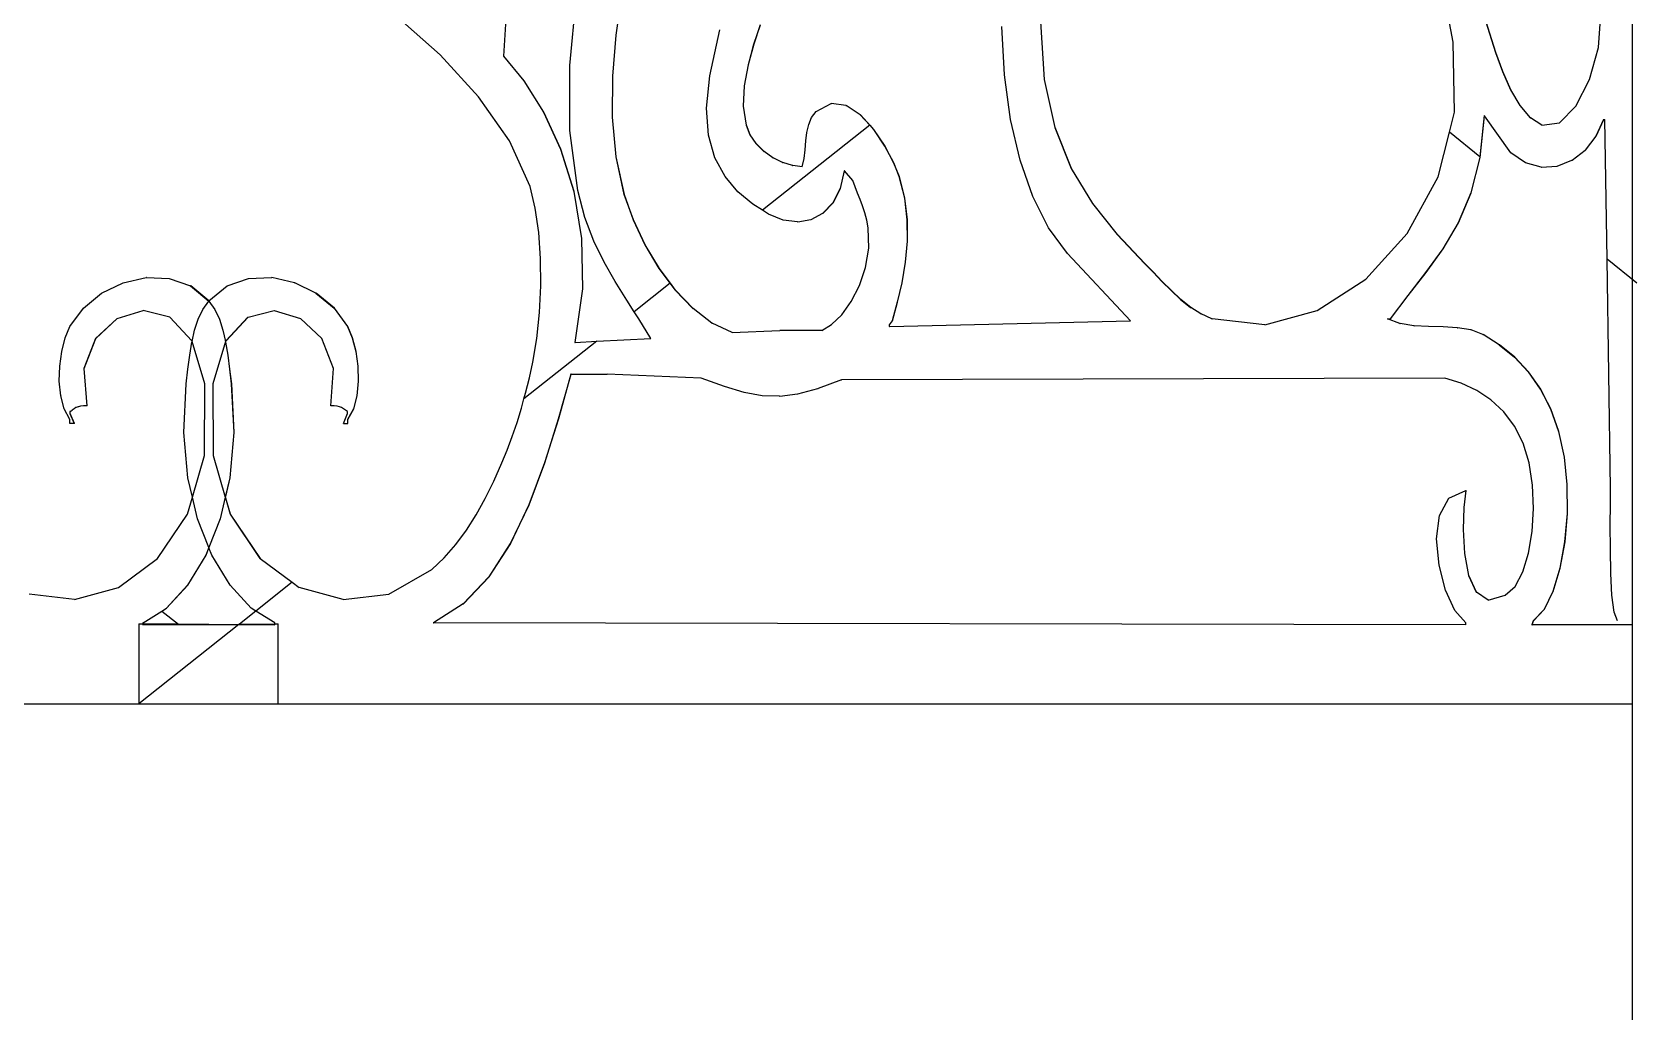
# Model space of a CAD drawing. Header units: inches. Extents: x -2812 to 9774, y -15726 to -746.
# Drawn here: x 3684.22 to 3701.06, y -9231.16 to -9220.87 of the extents above; entities that cross this region are included whole.
import ezdxf

# ---------------------------------------------------------------- set-up
doc = ezdxf.new("R2010")
doc.units = ezdxf.units.IN
doc.header["$LTSCALE"] = 17
doc.header["$MEASUREMENT"] = 0
doc.layers.add('OUTLINE', color=1, linetype='Continuous', lineweight=25)

msp = doc.modelspace()

# ---------------------------------------------------------------- linework, layer by layer
for p, q in [((3689.228, -9220.233), (3689.169, -9221.125)), ((3689.172, -9221.125), (3689.231, -9220.233)), ((3689.866, -9221.222), (3689.931, -9220.52)), ((3690.407, -9220.487), (3690.35, -9220.905)), ((3690.353, -9220.905), (3690.41, -9220.487)), ((3688.504, -9221.111), (3688.05, -9220.708)), ((3699.138, -9220.98), (3699.089, -9220.721)), ((3699.462, -9220.71), (3699.517, -9220.889)), ((3699.52, -9220.889), (3699.465, -9220.71)), ((3700.66, -9221.033), (3700.687, -9220.688)), ((3690.35, -9220.905), (3690.315, -9221.336)), ((3690.318, -9221.336), (3690.353, -9220.905)), ((3690.35, -9220.905), (3690.353, -9220.905)), ((3691.334, -9221.333), (3691.439, -9220.85)), ((3691.864, -9220.796), (3691.796, -9220.998)), ((3691.799, -9220.998), (3691.867, -9220.796)), ((3694.428, -9221.321), (3694.401, -9220.814)), ((3694.807, -9220.765), (3694.845, -9221.369)), ((3694.848, -9221.369), (3694.81, -9220.765)), ((3699.517, -9220.889), (3699.52, -9220.889)), ((3699.517, -9220.889), (3699.581, -9221.086)), ((3699.584, -9221.086), (3699.52, -9220.889)), ((3691.796, -9220.998), (3691.737, -9221.215)), ((3691.74, -9221.215), (3691.799, -9220.998)), ((3691.796, -9220.998), (3691.799, -9220.998)), ((3699.151, -9221.712), (3699.138, -9220.98)), ((3700.567, -9221.369), (3700.66, -9221.033)), ((3688.908, -9221.551), (3688.504, -9221.111)), ((3689.169, -9221.125), (3689.172, -9221.125)), ((3689.169, -9221.125), (3689.384, -9221.384)), ((3689.387, -9221.384), (3689.172, -9221.125)), ((3689.867, -9221.905), (3689.866, -9221.222)), ((3691.737, -9221.215), (3691.697, -9221.436)), ((3691.7, -9221.436), (3691.74, -9221.215)), ((3691.737, -9221.215), (3691.74, -9221.215)), ((3699.581, -9221.086), (3699.584, -9221.086)), ((3699.581, -9221.086), (3699.655, -9221.287)), ((3699.657, -9221.287), (3699.584, -9221.086)), ((3689.384, -9221.384), (3689.387, -9221.384)), ((3689.384, -9221.384), (3689.59, -9221.712)), ((3689.592, -9221.712), (3689.387, -9221.384)), ((3690.315, -9221.336), (3690.312, -9221.767)), ((3690.315, -9221.767), (3690.318, -9221.336)), ((3690.315, -9221.336), (3690.318, -9221.336)), ((3691.299, -9221.67), (3691.334, -9221.333)), ((3694.492, -9221.791), (3694.428, -9221.321)), ((3694.845, -9221.369), (3694.848, -9221.369)), ((3694.845, -9221.369), (3694.956, -9221.876)), ((3694.959, -9221.876), (3694.848, -9221.369)), ((3699.655, -9221.287), (3699.657, -9221.287)), ((3699.655, -9221.287), (3699.739, -9221.478)), ((3699.742, -9221.478), (3699.657, -9221.287)), ((3700.425, -9221.65), (3700.567, -9221.369)), ((3689.233, -9222.016), (3688.908, -9221.551)), ((3691.697, -9221.436), (3691.686, -9221.652)), ((3691.689, -9221.652), (3691.7, -9221.436)), ((3691.697, -9221.436), (3691.7, -9221.436)), ((3699.739, -9221.478), (3699.742, -9221.478)), ((3699.739, -9221.478), (3699.835, -9221.645)), ((3699.838, -9221.645), (3699.742, -9221.478)), ((3689.59, -9221.712), (3689.592, -9221.712)), ((3689.59, -9221.712), (3689.769, -9222.103)), ((3689.772, -9222.103), (3689.592, -9221.712)), ((3691.32, -9221.955), (3691.299, -9221.67)), ((3691.686, -9221.652), (3691.689, -9221.652)), ((3691.686, -9221.652), (3691.716, -9221.851)), ((3691.719, -9221.851), (3691.689, -9221.652)), ((3692.404, -9221.769), (3692.453, -9221.706)), ((3692.453, -9221.706), (3692.608, -9221.622)), ((3692.608, -9221.622), (3692.611, -9221.622)), ((3692.764, -9221.643), (3692.611, -9221.622)), ((3692.764, -9221.643), (3692.767, -9221.643)), ((3692.914, -9221.743), (3692.767, -9221.643)), ((3692.914, -9221.743), (3692.917, -9221.743)), ((3692.914, -9221.743), (3693.013, -9221.851)), ((3693.055, -9221.895), (3692.917, -9221.743)), ((3699.097, -9221.925), (3699.151, -9221.712)), ((3699.462, -9221.747), (3699.417, -9222.183)), ((3699.419, -9222.191), (3699.465, -9221.751)), ((3699.465, -9221.751), (3699.462, -9221.747)), ((3699.742, -9222.141), (3699.465, -9221.751)), ((3699.835, -9221.645), (3699.838, -9221.645)), ((3699.835, -9221.645), (3699.944, -9221.774)), ((3699.947, -9221.774), (3699.838, -9221.645)), ((3700.253, -9221.827), (3700.425, -9221.65)), ((3689.949, -9222.535), (3689.867, -9221.905)), ((3690.312, -9221.767), (3690.315, -9221.767)), ((3690.312, -9221.767), (3690.349, -9222.184)), ((3690.352, -9222.184), (3690.315, -9221.767)), ((3691.716, -9221.851), (3691.719, -9221.851)), ((3691.716, -9221.851), (3691.757, -9221.952)), ((3691.759, -9221.952), (3691.719, -9221.851)), ((3693.013, -9221.851), (3691.887, -9222.743)), ((3692.355, -9221.927), (3692.373, -9221.844)), ((3692.373, -9221.844), (3692.404, -9221.769)), ((3693.013, -9221.851), (3693.052, -9221.895)), ((3693.052, -9221.895), (3693.055, -9221.895)), ((3693.052, -9221.895), (3693.171, -9222.071)), ((3693.173, -9222.071), (3693.055, -9221.895)), ((3694.591, -9222.219), (3694.492, -9221.791)), ((3694.956, -9221.876), (3694.959, -9221.876)), ((3694.956, -9221.876), (3695.129, -9222.305)), ((3695.132, -9222.305), (3694.959, -9221.876)), ((3699.944, -9221.774), (3699.947, -9221.774)), ((3700.066, -9221.851), (3699.947, -9221.774)), ((3700.066, -9221.851), (3700.253, -9221.827)), ((3700.714, -9221.789), (3700.635, -9221.966)), ((3700.638, -9221.966), (3700.717, -9221.789)), ((3700.714, -9221.789), (3700.717, -9221.789)), ((3700.717, -9221.789), (3700.728, -9221.789)), ((3700.751, -9223.258), (3700.728, -9221.789)), ((3689.449, -9222.494), (3689.233, -9222.016)), ((3691.389, -9222.193), (3691.32, -9221.955)), ((3691.757, -9221.952), (3691.759, -9221.952)), ((3691.757, -9221.952), (3691.82, -9222.044)), ((3691.823, -9222.044), (3691.759, -9221.952)), ((3691.82, -9222.044), (3691.902, -9222.125)), ((3691.82, -9222.044), (3691.823, -9222.044)), ((3691.905, -9222.125), (3691.823, -9222.044)), ((3692.335, -9222.108), (3692.344, -9222.016)), ((3692.344, -9222.016), (3692.355, -9221.927)), ((3693.171, -9222.071), (3693.173, -9222.071)), ((3693.171, -9222.071), (3693.263, -9222.245)), ((3693.265, -9222.245), (3693.173, -9222.071)), ((3698.978, -9222.392), (3699.097, -9221.925)), ((3699.417, -9222.183), (3699.097, -9221.925)), ((3700.635, -9221.966), (3700.522, -9222.111)), ((3700.525, -9222.111), (3700.638, -9221.966)), ((3700.635, -9221.966), (3700.638, -9221.966)), ((3689.769, -9222.103), (3689.772, -9222.103)), ((3689.769, -9222.103), (3689.907, -9222.548)), ((3689.91, -9222.548), (3689.772, -9222.103)), ((3690.349, -9222.184), (3690.352, -9222.184)), ((3690.349, -9222.184), (3690.435, -9222.577)), ((3690.438, -9222.577), (3690.352, -9222.184)), ((3691.495, -9222.39), (3691.389, -9222.193)), ((3691.902, -9222.125), (3691.905, -9222.125)), ((3691.997, -9222.192), (3691.905, -9222.125)), ((3691.997, -9222.192), (3692, -9222.192)), ((3692.099, -9222.243), (3692, -9222.192)), ((3692.099, -9222.243), (3692.102, -9222.243)), ((3692.204, -9222.275), (3692.102, -9222.243)), ((3692.305, -9222.286), (3692.324, -9222.199)), ((3692.324, -9222.199), (3692.335, -9222.108)), ((3693.263, -9222.245), (3693.321, -9222.39)), ((3693.263, -9222.245), (3693.265, -9222.245)), ((3693.324, -9222.39), (3693.265, -9222.245)), ((3694.724, -9222.6), (3694.591, -9222.219)), ((3699.416, -9222.191), (3699.322, -9222.562)), ((3699.325, -9222.562), (3699.419, -9222.191)), ((3699.417, -9222.183), (3699.416, -9222.191)), ((3699.416, -9222.191), (3699.419, -9222.191)), ((3699.897, -9222.247), (3699.742, -9222.141)), ((3700.061, -9222.291), (3699.897, -9222.247)), ((3700.229, -9222.279), (3700.382, -9222.217)), ((3700.382, -9222.217), (3700.385, -9222.217)), ((3700.385, -9222.217), (3700.522, -9222.111)), ((3700.522, -9222.111), (3700.525, -9222.111)), ((3691.631, -9222.55), (3691.495, -9222.39)), ((3692.204, -9222.275), (3692.207, -9222.275)), ((3692.305, -9222.286), (3692.207, -9222.275)), ((3692.747, -9222.328), (3692.704, -9222.516)), ((3692.707, -9222.516), (3692.749, -9222.331)), ((3692.749, -9222.331), (3692.747, -9222.328)), ((3692.836, -9222.432), (3692.749, -9222.331)), ((3693.321, -9222.39), (3693.324, -9222.39)), ((3693.321, -9222.39), (3693.379, -9222.617)), ((3693.381, -9222.617), (3693.324, -9222.39)), ((3695.129, -9222.305), (3695.132, -9222.305)), ((3695.129, -9222.305), (3695.351, -9222.673)), ((3695.354, -9222.673), (3695.132, -9222.305)), ((3698.655, -9222.988), (3698.978, -9222.392)), ((3700.061, -9222.291), (3700.064, -9222.291)), ((3700.064, -9222.291), (3700.226, -9222.279)), ((3700.226, -9222.279), (3700.229, -9222.279)), ((3689.504, -9222.72), (3689.449, -9222.494)), ((3689.907, -9222.548), (3689.988, -9223.039)), ((3689.907, -9222.548), (3689.91, -9222.548)), ((3689.991, -9223.039), (3689.91, -9222.548)), ((3690.025, -9222.819), (3689.949, -9222.535)), ((3690.435, -9222.577), (3690.531, -9222.844)), ((3690.435, -9222.577), (3690.438, -9222.577)), ((3690.534, -9222.844), (3690.438, -9222.577)), ((3691.786, -9222.68), (3691.631, -9222.55)), ((3692.704, -9222.516), (3692.628, -9222.664)), ((3692.63, -9222.664), (3692.707, -9222.516)), ((3692.704, -9222.516), (3692.707, -9222.516)), ((3692.86, -9222.499), (3692.836, -9222.432)), ((3692.886, -9222.564), (3692.86, -9222.499)), ((3692.913, -9222.63), (3692.886, -9222.564)), ((3699.322, -9222.562), (3699.189, -9222.876)), ((3699.192, -9222.876), (3699.325, -9222.562)), ((3699.322, -9222.562), (3699.325, -9222.562)), ((3689.541, -9222.976), (3689.504, -9222.72)), ((3691.887, -9222.743), (3691.786, -9222.68)), ((3691.952, -9222.784), (3691.887, -9222.743)), ((3692.628, -9222.664), (3692.523, -9222.773)), ((3692.526, -9222.773), (3692.63, -9222.664)), ((3692.628, -9222.664), (3692.63, -9222.664)), ((3692.939, -9222.698), (3692.913, -9222.63)), ((3692.963, -9222.769), (3692.939, -9222.698)), ((3693.379, -9222.617), (3693.381, -9222.617)), ((3693.379, -9222.617), (3693.405, -9222.844)), ((3693.408, -9222.844), (3693.381, -9222.617)), ((3694.89, -9222.928), (3694.724, -9222.6)), ((3695.351, -9222.673), (3695.354, -9222.673)), ((3695.351, -9222.673), (3695.611, -9223)), ((3695.614, -9223), (3695.354, -9222.673)), ((3690.118, -9223.067), (3690.025, -9222.819)), ((3690.531, -9222.844), (3690.534, -9222.844)), ((3690.531, -9222.844), (3690.654, -9223.106)), ((3690.657, -9223.106), (3690.534, -9222.844)), ((3692.105, -9222.846), (3691.952, -9222.784)), ((3692.255, -9222.865), (3692.105, -9222.846)), ((3692.255, -9222.865), (3692.258, -9222.865)), ((3692.256, -9222.864), (3692.258, -9222.865)), ((3692.258, -9222.865), (3692.397, -9222.84)), ((3692.397, -9222.84), (3692.4, -9222.84)), ((3692.4, -9222.84), (3692.523, -9222.773)), ((3692.523, -9222.773), (3692.526, -9222.773)), ((3692.983, -9222.846), (3692.963, -9222.769)), ((3692.998, -9222.929), (3692.983, -9222.846)), ((3693.003, -9223.142), (3692.998, -9222.929)), ((3693.405, -9222.844), (3693.406, -9223.069)), ((3693.405, -9222.844), (3693.408, -9222.844)), ((3693.409, -9223.069), (3693.408, -9222.844)), ((3695.089, -9223.199), (3694.89, -9222.928)), ((3699.189, -9222.876), (3699.027, -9223.15)), ((3699.03, -9223.15), (3699.192, -9222.876)), ((3699.189, -9222.876), (3699.192, -9222.876)), ((3689.56, -9223.252), (3689.541, -9222.976)), ((3689.988, -9223.039), (3689.991, -9223.039)), ((3689.988, -9223.039), (3689.998, -9223.57)), ((3690.001, -9223.57), (3689.991, -9223.039)), ((3690.225, -9223.288), (3690.118, -9223.067)), ((3693.406, -9223.069), (3693.386, -9223.29)), ((3693.389, -9223.29), (3693.409, -9223.069)), ((3693.406, -9223.069), (3693.409, -9223.069)), ((3695.611, -9223), (3695.614, -9223)), ((3695.611, -9223), (3695.898, -9223.303)), ((3695.901, -9223.303), (3695.614, -9223)), ((3698.22, -9223.468), (3698.655, -9222.988)), ((3689.562, -9223.536), (3689.56, -9223.252)), ((3690.654, -9223.106), (3690.657, -9223.106)), ((3690.654, -9223.106), (3690.803, -9223.356)), ((3690.805, -9223.356), (3690.657, -9223.106)), ((3692.969, -9223.346), (3693.003, -9223.142)), ((3695.751, -9223.904), (3695.089, -9223.199)), ((3695.092, -9223.2), (3695.093, -9223.201)), ((3699.027, -9223.15), (3698.848, -9223.398)), ((3698.851, -9223.398), (3699.03, -9223.15)), ((3699.027, -9223.15), (3699.03, -9223.15)), ((3700.787, -9225.667), (3700.751, -9223.258)), ((3701.065, -9223.511), (3700.751, -9223.258)), ((3690.342, -9223.493), (3690.225, -9223.288)), ((3690.803, -9223.356), (3690.805, -9223.356)), ((3690.803, -9223.356), (3690.918, -9223.511)), ((3690.974, -9223.582), (3690.805, -9223.356)), ((3692.906, -9223.535), (3692.969, -9223.346)), ((3693.386, -9223.29), (3693.35, -9223.505)), ((3693.353, -9223.505), (3693.389, -9223.29)), ((3693.386, -9223.29), (3693.389, -9223.29)), ((3695.898, -9223.303), (3695.901, -9223.303)), ((3695.898, -9223.303), (3695.987, -9223.394)), ((3695.99, -9223.394), (3695.901, -9223.303)), ((3695.987, -9223.394), (3695.99, -9223.394)), ((3695.987, -9223.394), (3696.08, -9223.491)), ((3696.083, -9223.491), (3695.99, -9223.394)), ((3698.848, -9223.398), (3698.661, -9223.638)), ((3698.663, -9223.638), (3698.851, -9223.398)), ((3698.848, -9223.398), (3698.851, -9223.398)), ((3684.953, -9223.616), (3685.177, -9223.506)), ((3685.177, -9223.506), (3685.419, -9223.451)), ((3685.422, -9223.451), (3685.419, -9223.451)), ((3685.422, -9223.451), (3685.661, -9223.459)), ((3685.663, -9223.459), (3685.661, -9223.459)), ((3685.663, -9223.459), (3685.886, -9223.538)), ((3685.889, -9223.538), (3685.886, -9223.538)), ((3685.886, -9223.538), (3686.076, -9223.697)), ((3686.079, -9223.695), (3685.889, -9223.538)), ((3686.079, -9223.695), (3686.269, -9223.538)), ((3686.269, -9223.538), (3686.494, -9223.459)), ((3686.494, -9223.459), (3686.736, -9223.451)), ((3686.736, -9223.451), (3686.739, -9223.451)), ((3686.977, -9223.506), (3686.739, -9223.451)), ((3686.977, -9223.506), (3686.98, -9223.506)), ((3687.202, -9223.616), (3686.98, -9223.506)), ((3689.549, -9223.819), (3689.562, -9223.536)), ((3689.998, -9223.57), (3689.92, -9224.132)), ((3689.923, -9224.132), (3690.001, -9223.57)), ((3689.998, -9223.57), (3690.001, -9223.57)), ((3690.465, -9223.688), (3690.342, -9223.493)), ((3690.918, -9223.511), (3690.542, -9223.809)), ((3690.918, -9223.511), (3690.972, -9223.582)), ((3690.972, -9223.582), (3690.974, -9223.582)), ((3690.972, -9223.582), (3691.158, -9223.776)), ((3691.161, -9223.776), (3690.974, -9223.582)), ((3692.82, -9223.702), (3692.906, -9223.535)), ((3693.35, -9223.505), (3693.302, -9223.71)), ((3693.305, -9223.71), (3693.353, -9223.505)), ((3693.35, -9223.505), (3693.353, -9223.505)), ((3696.08, -9223.491), (3696.083, -9223.491)), ((3696.08, -9223.491), (3696.176, -9223.588)), ((3696.179, -9223.588), (3696.083, -9223.491)), ((3696.176, -9223.588), (3696.179, -9223.588)), ((3696.176, -9223.588), (3696.276, -9223.68)), ((3696.279, -9223.68), (3696.179, -9223.588)), ((3697.709, -9223.798), (3698.22, -9223.468)), ((3684.62, -9223.966), (3684.762, -9223.772)), ((3684.762, -9223.772), (3684.953, -9223.616)), ((3686.014, -9223.787), (3686.076, -9223.697)), ((3686.076, -9223.697), (3686.078, -9223.697)), ((3686.078, -9223.697), (3686.079, -9223.695)), ((3686.078, -9223.697), (3686.141, -9223.787)), ((3687.202, -9223.616), (3687.205, -9223.616)), ((3687.202, -9223.616), (3687.393, -9223.772)), ((3687.396, -9223.772), (3687.205, -9223.616)), ((3687.393, -9223.772), (3687.396, -9223.772)), ((3687.393, -9223.772), (3687.534, -9223.966)), ((3687.537, -9223.966), (3687.396, -9223.772)), ((3690.542, -9223.809), (3690.465, -9223.688)), ((3691.158, -9223.776), (3691.161, -9223.776)), ((3691.358, -9223.928), (3691.161, -9223.776)), ((3692.72, -9223.841), (3692.82, -9223.702)), ((3693.302, -9223.71), (3693.248, -9223.904)), ((3693.251, -9223.904), (3693.305, -9223.71)), ((3693.302, -9223.71), (3693.305, -9223.71)), ((3696.276, -9223.68), (3696.279, -9223.68)), ((3696.276, -9223.68), (3696.381, -9223.764)), ((3696.384, -9223.764), (3696.279, -9223.68)), ((3696.381, -9223.764), (3696.384, -9223.764)), ((3696.49, -9223.833), (3696.384, -9223.764)), ((3698.661, -9223.638), (3698.475, -9223.883)), ((3698.478, -9223.883), (3698.663, -9223.638)), ((3698.661, -9223.638), (3698.663, -9223.638)), ((3685.114, -9223.88), (3684.889, -9224.092)), ((3684.892, -9224.092), (3685.116, -9223.88)), ((3685.116, -9223.88), (3685.114, -9223.88)), ((3685.116, -9223.88), (3685.39, -9223.796)), ((3685.669, -9223.866), (3685.39, -9223.796)), ((3685.9, -9224.115), (3685.669, -9223.866)), ((3685.928, -9224.003), (3685.965, -9223.889)), ((3685.965, -9223.889), (3686.014, -9223.787)), ((3686.141, -9223.787), (3686.189, -9223.889)), ((3686.189, -9223.889), (3686.226, -9224.003)), ((3686.486, -9223.866), (3686.255, -9224.115)), ((3686.258, -9224.115), (3686.489, -9223.866)), ((3686.486, -9223.866), (3686.489, -9223.866)), ((3686.489, -9223.866), (3686.765, -9223.796)), ((3686.765, -9223.796), (3687.041, -9223.88)), ((3687.265, -9224.092), (3687.041, -9223.88)), ((3689.52, -9224.09), (3689.549, -9223.819)), ((3690.591, -9223.885), (3690.542, -9223.809)), ((3690.715, -9224.091), (3690.591, -9223.885)), ((3691.358, -9223.928), (3691.361, -9223.928)), ((3691.569, -9224.029), (3691.361, -9223.928)), ((3692.614, -9223.945), (3692.72, -9223.841)), ((3693.248, -9223.904), (3693.218, -9223.946)), ((3693.221, -9223.946), (3693.251, -9223.904)), ((3693.221, -9223.966), (3695.751, -9223.904)), ((3693.248, -9223.904), (3693.251, -9223.904)), ((3696.49, -9223.833), (3696.493, -9223.833)), ((3696.605, -9223.883), (3696.493, -9223.833)), ((3696.605, -9223.883), (3696.608, -9223.883)), ((3697.16, -9223.947), (3696.608, -9223.883)), ((3697.16, -9223.947), (3697.709, -9223.798)), ((3698.446, -9223.883), (3698.449, -9223.883)), ((3698.449, -9223.883), (3698.475, -9223.883)), ((3698.578, -9223.933), (3698.449, -9223.883)), ((3698.475, -9223.883), (3698.478, -9223.883)), ((3698.578, -9223.933), (3698.581, -9223.933)), ((3698.724, -9223.957), (3698.581, -9223.933)), ((3684.535, -9224.226), (3684.571, -9224.085)), ((3684.571, -9224.085), (3684.62, -9223.966)), ((3684.889, -9224.092), (3684.767, -9224.406)), ((3684.77, -9224.406), (3684.892, -9224.092)), ((3684.892, -9224.092), (3684.889, -9224.092)), ((3685.902, -9224.122), (3685.928, -9224.003)), ((3686.226, -9224.003), (3686.253, -9224.122)), ((3687.387, -9224.406), (3687.265, -9224.092)), ((3687.534, -9223.966), (3687.583, -9224.085)), ((3687.534, -9223.966), (3687.537, -9223.966)), ((3687.586, -9224.085), (3687.537, -9223.966)), ((3687.583, -9224.085), (3687.586, -9224.085)), ((3687.583, -9224.085), (3687.62, -9224.226)), ((3687.623, -9224.226), (3687.586, -9224.085)), ((3689.478, -9224.34), (3689.52, -9224.09)), ((3690.15, -9224.12), (3690.715, -9224.091)), ((3691.569, -9224.029), (3692.07, -9224.008)), ((3692.512, -9224.008), (3692.07, -9224.008)), ((3692.512, -9224.008), (3692.614, -9223.945)), ((3693.218, -9223.946), (3693.218, -9223.966)), ((3693.218, -9223.946), (3693.221, -9223.946)), ((3693.218, -9223.966), (3693.221, -9223.966)), ((3693.221, -9223.966), (3693.221, -9223.946)), ((3698.724, -9223.957), (3698.726, -9223.957)), ((3698.876, -9223.966), (3698.726, -9223.957)), ((3698.876, -9223.966), (3698.879, -9223.966)), ((3699.03, -9223.969), (3698.879, -9223.966)), ((3699.03, -9223.969), (3699.032, -9223.969)), ((3699.18, -9223.977), (3699.032, -9223.969)), ((3699.18, -9223.977), (3699.183, -9223.977)), ((3699.321, -9224.001), (3699.183, -9223.977)), ((3699.321, -9224.001), (3699.324, -9224.001)), ((3699.447, -9224.049), (3699.324, -9224.001)), ((3699.447, -9224.049), (3699.45, -9224.049)), ((3699.62, -9224.158), (3699.45, -9224.049)), ((3684.513, -9224.381), (3684.535, -9224.226)), ((3685.859, -9224.412), (3685.878, -9224.265)), ((3685.878, -9224.265), (3685.9, -9224.129)), ((3685.902, -9224.122), (3685.9, -9224.115)), ((3685.9, -9224.129), (3685.902, -9224.122)), ((3686.034, -9224.568), (3685.902, -9224.122)), ((3686.253, -9224.122), (3686.121, -9224.568)), ((3686.254, -9224.116), (3686.253, -9224.122)), ((3686.253, -9224.122), (3686.254, -9224.127)), ((3686.255, -9224.115), (3686.254, -9224.116)), ((3686.255, -9224.122), (3686.254, -9224.116)), ((3686.254, -9224.127), (3686.255, -9224.122)), ((3686.254, -9224.127), (3686.254, -9224.129)), ((3686.254, -9224.129), (3686.276, -9224.265)), ((3686.257, -9224.129), (3686.254, -9224.129)), ((3686.255, -9224.115), (3686.258, -9224.115)), ((3686.255, -9224.122), (3686.258, -9224.115)), ((3686.257, -9224.129), (3686.255, -9224.122)), ((3686.279, -9224.265), (3686.257, -9224.129)), ((3686.276, -9224.265), (3686.295, -9224.412)), ((3686.279, -9224.265), (3686.276, -9224.265)), ((3686.298, -9224.412), (3686.279, -9224.265)), ((3687.62, -9224.226), (3687.623, -9224.226)), ((3687.62, -9224.226), (3687.642, -9224.381)), ((3687.645, -9224.381), (3687.623, -9224.226)), ((3690.148, -9224.12), (3689.385, -9224.725)), ((3689.92, -9224.132), (3689.923, -9224.132)), ((3689.923, -9224.132), (3690.148, -9224.12)), ((3690.148, -9224.12), (3690.15, -9224.12)), ((3699.62, -9224.158), (3699.623, -9224.158)), ((3699.62, -9224.158), (3699.78, -9224.288)), ((3699.783, -9224.288), (3699.623, -9224.158)), ((3684.508, -9224.539), (3684.513, -9224.381)), ((3684.77, -9224.406), (3684.767, -9224.406)), ((3684.767, -9224.406), (3684.797, -9224.796)), ((3684.8, -9224.796), (3684.77, -9224.406)), ((3685.841, -9224.568), (3685.859, -9224.412)), ((3686.295, -9224.412), (3686.314, -9224.568)), ((3686.298, -9224.412), (3686.295, -9224.412)), ((3686.317, -9224.568), (3686.298, -9224.412)), ((3687.358, -9224.796), (3687.387, -9224.406)), ((3687.642, -9224.381), (3687.645, -9224.381)), ((3687.642, -9224.381), (3687.646, -9224.539)), ((3687.649, -9224.539), (3687.645, -9224.381)), ((3689.442, -9224.503), (3689.478, -9224.34)), ((3699.78, -9224.288), (3699.783, -9224.288)), ((3699.78, -9224.288), (3699.925, -9224.442)), ((3699.927, -9224.442), (3699.783, -9224.288)), ((3699.925, -9224.442), (3699.927, -9224.442)), ((3699.925, -9224.442), (3700.052, -9224.622)), ((3700.054, -9224.622), (3699.927, -9224.442)), ((3684.523, -9224.692), (3684.508, -9224.539)), ((3685.816, -9225.077), (3685.841, -9224.568)), ((3686.032, -9225.319), (3686.034, -9224.568)), ((3686.121, -9224.568), (3686.123, -9225.319)), ((3686.317, -9224.568), (3686.314, -9224.568)), ((3686.314, -9224.568), (3686.339, -9225.077)), ((3686.342, -9225.077), (3686.317, -9224.568)), ((3687.646, -9224.539), (3687.632, -9224.692)), ((3687.635, -9224.692), (3687.649, -9224.539)), ((3687.646, -9224.539), (3687.649, -9224.539)), ((3689.402, -9224.664), (3689.442, -9224.503)), ((3689.876, -9224.464), (3689.746, -9224.933)), ((3689.749, -9224.933), (3689.879, -9224.464)), ((3689.879, -9224.464), (3689.876, -9224.464)), ((3689.879, -9224.464), (3690.259, -9224.464)), ((3691.245, -9224.506), (3690.259, -9224.464)), ((3691.489, -9224.593), (3691.245, -9224.506)), ((3691.697, -9224.656), (3691.489, -9224.593)), ((3692.259, -9224.673), (3692.468, -9224.616)), ((3692.468, -9224.616), (3692.471, -9224.616)), ((3692.718, -9224.526), (3692.471, -9224.616)), ((3692.718, -9224.526), (3692.721, -9224.526)), ((3699.05, -9224.506), (3692.721, -9224.526)), ((3699.222, -9224.561), (3699.05, -9224.506)), ((3699.384, -9224.637), (3699.222, -9224.561)), ((3684.559, -9224.829), (3684.523, -9224.692)), ((3684.526, -9224.693), (3684.527, -9224.695)), ((3687.632, -9224.692), (3687.595, -9224.829)), ((3687.598, -9224.829), (3687.635, -9224.692)), ((3687.632, -9224.692), (3687.635, -9224.692)), ((3689.358, -9224.821), (3689.385, -9224.725)), ((3689.385, -9224.725), (3689.402, -9224.664)), ((3691.885, -9224.691), (3691.697, -9224.656)), ((3692.066, -9224.697), (3691.885, -9224.691)), ((3692.066, -9224.697), (3692.069, -9224.697)), ((3692.069, -9224.697), (3692.256, -9224.673)), ((3692.256, -9224.673), (3692.259, -9224.673)), ((3699.533, -9224.736), (3699.384, -9224.637)), ((3699.667, -9224.86), (3699.533, -9224.736)), ((3700.052, -9224.622), (3700.054, -9224.622)), ((3700.052, -9224.622), (3700.158, -9224.83)), ((3700.161, -9224.83), (3700.054, -9224.622)), ((3684.62, -9224.941), (3684.559, -9224.829)), ((3684.623, -9224.858), (3684.62, -9224.858)), ((3684.62, -9224.858), (3684.62, -9224.879)), ((3684.623, -9224.879), (3684.62, -9224.879)), ((3684.62, -9224.879), (3684.664, -9224.983)), ((3684.62, -9224.983), (3684.62, -9224.941)), ((3684.623, -9224.858), (3684.642, -9224.842)), ((3684.623, -9224.879), (3684.623, -9224.858)), ((3684.667, -9224.983), (3684.623, -9224.879)), ((3684.645, -9224.842), (3684.642, -9224.842)), ((3684.663, -9224.828), (3684.645, -9224.842)), ((3684.665, -9224.828), (3684.663, -9224.828)), ((3684.683, -9224.816), (3684.665, -9224.828)), ((3684.686, -9224.816), (3684.683, -9224.816)), ((3684.706, -9224.808), (3684.686, -9224.816)), ((3684.709, -9224.808), (3684.706, -9224.808)), ((3684.732, -9224.801), (3684.709, -9224.808)), ((3684.734, -9224.801), (3684.732, -9224.801)), ((3684.761, -9224.797), (3684.734, -9224.801)), ((3684.764, -9224.797), (3684.761, -9224.797)), ((3684.797, -9224.796), (3684.764, -9224.797)), ((3684.8, -9224.796), (3684.797, -9224.796)), ((3687.393, -9224.797), (3687.358, -9224.796)), ((3687.423, -9224.801), (3687.393, -9224.797)), ((3687.449, -9224.808), (3687.423, -9224.801)), ((3687.471, -9224.816), (3687.449, -9224.808)), ((3687.492, -9224.828), (3687.471, -9224.816)), ((3687.49, -9224.983), (3687.534, -9224.879)), ((3687.513, -9224.842), (3687.492, -9224.828)), ((3687.534, -9224.858), (3687.513, -9224.842)), ((3687.595, -9224.829), (3687.534, -9224.941)), ((3687.534, -9224.879), (3687.534, -9224.858)), ((3687.534, -9224.941), (3687.537, -9224.941)), ((3687.534, -9224.941), (3687.534, -9224.983)), ((3687.537, -9224.941), (3687.598, -9224.829)), ((3687.537, -9224.983), (3687.537, -9224.941)), ((3687.595, -9224.829), (3687.598, -9224.829)), ((3689.312, -9224.973), (3689.358, -9224.821)), ((3689.746, -9224.933), (3689.602, -9225.397)), ((3689.605, -9225.397), (3689.749, -9224.933)), ((3689.746, -9224.933), (3689.749, -9224.933)), ((3699.78, -9225.01), (3699.667, -9224.86)), ((3700.158, -9224.83), (3700.161, -9224.83)), ((3700.158, -9224.83), (3700.242, -9225.067)), ((3700.245, -9225.067), (3700.161, -9224.83)), ((3684.664, -9224.983), (3684.62, -9224.983)), ((3684.667, -9224.983), (3684.664, -9224.983)), ((3685.858, -9225.553), (3685.816, -9225.077)), ((3686.339, -9225.077), (3686.297, -9225.553)), ((3686.3, -9225.553), (3686.342, -9225.077)), ((3686.342, -9225.077), (3686.339, -9225.077)), ((3687.49, -9224.983), (3687.534, -9224.983)), ((3687.534, -9224.983), (3687.537, -9224.983)), ((3689.209, -9225.262), (3689.262, -9225.12)), ((3689.262, -9225.12), (3689.312, -9224.973)), ((3699.87, -9225.189), (3699.78, -9225.01)), ((3700.242, -9225.067), (3700.245, -9225.067)), ((3700.242, -9225.067), (3700.301, -9225.335)), ((3700.304, -9225.335), (3700.245, -9225.067)), ((3689.154, -9225.397), (3689.209, -9225.262)), ((3699.933, -9225.397), (3699.87, -9225.189)), ((3685.905, -9225.757), (3686.032, -9225.319)), ((3686.123, -9225.319), (3686.249, -9225.757)), ((3689.069, -9225.588), (3689.154, -9225.397)), ((3689.602, -9225.397), (3689.436, -9225.838)), ((3689.439, -9225.838), (3689.605, -9225.397)), ((3689.602, -9225.397), (3689.605, -9225.397)), ((3699.969, -9225.629), (3699.933, -9225.397)), ((3700.301, -9225.335), (3700.304, -9225.335)), ((3700.301, -9225.335), (3700.331, -9225.625)), ((3700.334, -9225.625), (3700.304, -9225.335)), ((3685.905, -9225.757), (3685.858, -9225.553)), ((3686.297, -9225.553), (3686.251, -9225.751)), ((3686.252, -9225.757), (3686.3, -9225.553)), ((3686.3, -9225.553), (3686.297, -9225.553)), ((3688.979, -9225.77), (3689.069, -9225.588)), ((3700.331, -9225.625), (3700.334, -9225.625)), ((3700.331, -9225.625), (3700.333, -9225.928)), ((3700.335, -9225.928), (3700.334, -9225.625)), ((3685.854, -9225.934), (3685.905, -9225.757)), ((3685.958, -9225.986), (3685.905, -9225.757)), ((3686.249, -9225.757), (3686.196, -9225.986)), ((3686.251, -9225.751), (3686.249, -9225.757)), ((3686.249, -9225.757), (3686.251, -9225.762)), ((3686.252, -9225.757), (3686.251, -9225.751)), ((3686.251, -9225.762), (3686.252, -9225.757)), ((3686.251, -9225.762), (3686.301, -9225.934)), ((3686.304, -9225.934), (3686.252, -9225.757)), ((3688.883, -9225.943), (3688.979, -9225.77)), ((3698.993, -9225.949), (3699.092, -9225.767)), ((3699.092, -9225.767), (3699.271, -9225.688)), ((3699.271, -9225.688), (3699.25, -9225.865)), ((3699.253, -9225.865), (3699.273, -9225.688)), ((3699.271, -9225.688), (3699.273, -9225.688)), ((3699.979, -9225.874), (3699.969, -9225.629)), ((3700.787, -9225.829), (3700.787, -9225.667)), ((3685.54, -9226.4), (3685.854, -9225.934)), ((3686.301, -9225.934), (3686.615, -9226.4)), ((3686.301, -9225.934), (3686.304, -9225.934)), ((3686.618, -9226.4), (3686.304, -9225.934)), ((3688.781, -9226.105), (3688.883, -9225.943)), ((3689.436, -9225.838), (3689.242, -9226.242)), ((3689.245, -9226.242), (3689.439, -9225.838)), ((3689.436, -9225.838), (3689.439, -9225.838)), ((3698.963, -9226.196), (3698.993, -9225.949)), ((3699.25, -9225.865), (3699.243, -9226.098)), ((3699.246, -9226.098), (3699.253, -9225.865)), ((3699.25, -9225.865), (3699.253, -9225.865)), ((3699.965, -9226.117), (3699.979, -9225.874)), ((3700.333, -9225.928), (3700.307, -9226.226)), ((3700.31, -9226.226), (3700.335, -9225.928)), ((3700.333, -9225.928), (3700.335, -9225.928)), ((3700.785, -9226.05), (3700.787, -9225.829)), ((3686.077, -9226.286), (3685.958, -9225.986)), ((3686.196, -9225.986), (3686.077, -9226.286)), ((3688.67, -9226.255), (3688.781, -9226.105)), ((3699.243, -9226.098), (3699.256, -9226.349)), ((3699.243, -9226.098), (3699.246, -9226.098)), ((3699.259, -9226.349), (3699.246, -9226.098)), ((3699.927, -9226.345), (3699.965, -9226.117)), ((3700.786, -9226.303), (3700.785, -9226.05)), ((3686.077, -9226.286), (3686.046, -9226.365)), ((3686.049, -9226.365), (3686.079, -9226.29)), ((3686.079, -9226.29), (3686.077, -9226.286)), ((3686.109, -9226.365), (3686.079, -9226.29)), ((3688.549, -9226.393), (3688.67, -9226.255)), ((3689.242, -9226.242), (3689.015, -9226.594)), ((3689.018, -9226.594), (3689.245, -9226.242)), ((3689.242, -9226.242), (3689.245, -9226.242)), ((3698.989, -9226.47), (3698.963, -9226.196)), ((3700.307, -9226.226), (3700.257, -9226.504)), ((3700.26, -9226.504), (3700.31, -9226.226)), ((3700.307, -9226.226), (3700.31, -9226.226)), ((3685.13, -9226.704), (3685.54, -9226.4)), ((3686.046, -9226.365), (3685.855, -9226.68)), ((3685.858, -9226.68), (3686.049, -9226.365)), ((3686.049, -9226.365), (3686.046, -9226.365)), ((3686.3, -9226.68), (3686.109, -9226.365)), ((3686.615, -9226.4), (3686.618, -9226.4)), ((3686.618, -9226.4), (3686.953, -9226.651)), ((3688.418, -9226.517), (3688.549, -9226.393)), ((3699.057, -9226.733), (3698.989, -9226.47)), ((3699.256, -9226.349), (3699.259, -9226.349)), ((3699.256, -9226.349), (3699.299, -9226.581)), ((3699.302, -9226.581), (3699.259, -9226.349)), ((3699.867, -9226.541), (3699.927, -9226.345)), ((3700.791, -9226.558), (3700.786, -9226.303)), ((3687.966, -9226.775), (3688.418, -9226.517)), ((3689.015, -9226.594), (3688.747, -9226.877)), ((3688.75, -9226.877), (3689.018, -9226.594)), ((3689.015, -9226.594), (3689.018, -9226.594)), ((3699.299, -9226.581), (3699.302, -9226.581)), ((3699.299, -9226.581), (3699.379, -9226.756)), ((3699.382, -9226.756), (3699.302, -9226.581)), ((3699.786, -9226.694), (3699.867, -9226.541)), ((3700.257, -9226.504), (3700.184, -9226.746)), ((3700.187, -9226.746), (3700.26, -9226.504)), ((3700.257, -9226.504), (3700.26, -9226.504)), ((3700.803, -9226.787), (3700.791, -9226.558)), ((3684.667, -9226.833), (3684.191, -9226.775)), ((3684.667, -9226.833), (3685.13, -9226.704)), ((3685.855, -9226.68), (3685.632, -9226.921)), ((3685.635, -9226.921), (3685.858, -9226.68)), ((3685.858, -9226.68), (3685.855, -9226.68)), ((3686.523, -9226.921), (3686.3, -9226.68)), ((3686.953, -9226.651), (3686.572, -9226.953)), ((3686.953, -9226.651), (3687.024, -9226.704)), ((3687.024, -9226.704), (3687.027, -9226.704)), ((3687.488, -9226.833), (3687.027, -9226.704)), ((3687.488, -9226.833), (3687.966, -9226.775)), ((3699.155, -9226.948), (3699.057, -9226.733)), ((3699.379, -9226.756), (3699.382, -9226.756)), ((3699.504, -9226.837), (3699.382, -9226.756)), ((3699.504, -9226.837), (3699.683, -9226.787)), ((3699.683, -9226.787), (3699.786, -9226.694)), ((3700.184, -9226.746), (3700.09, -9226.935)), ((3700.093, -9226.935), (3700.187, -9226.746)), ((3700.184, -9226.746), (3700.187, -9226.746)), ((3700.826, -9226.963), (3700.803, -9226.787)), ((3685.389, -9227.077), (3685.585, -9226.953)), ((3685.584, -9226.952), (3685.585, -9226.953)), ((3685.585, -9226.953), (3685.632, -9226.921)), ((3685.585, -9226.953), (3685.759, -9227.09)), ((3685.635, -9226.921), (3685.632, -9226.921)), ((3686.572, -9226.953), (3686.399, -9227.09)), ((3686.572, -9226.953), (3686.523, -9226.921)), ((3686.769, -9227.077), (3686.572, -9226.953)), ((3688.747, -9226.877), (3688.435, -9227.077)), ((3688.747, -9226.877), (3688.75, -9226.877)), ((3699.271, -9227.077), (3699.155, -9226.948)), ((3700.09, -9226.935), (3699.977, -9227.056)), ((3699.98, -9227.056), (3700.093, -9226.935)), ((3700.09, -9226.935), (3700.093, -9226.935)), ((3700.861, -9227.056), (3700.826, -9226.963)), ((3685.342, -9227.087), (3685.342, -9227.927)), ((3685.342, -9227.087), (3685.386, -9227.088)), ((3686.393, -9227.095), (3685.342, -9227.927)), ((3685.389, -9227.077), (3685.386, -9227.077)), ((3685.386, -9227.077), (3685.386, -9227.088)), ((3685.389, -9227.088), (3685.386, -9227.088)), ((3685.386, -9227.088), (3685.386, -9227.098)), ((3685.386, -9227.098), (3686.077, -9227.093)), ((3685.389, -9227.088), (3685.389, -9227.077)), ((3685.759, -9227.09), (3685.389, -9227.088)), ((3686.077, -9227.093), (3685.759, -9227.09)), ((3686.079, -9227.093), (3686.077, -9227.093)), ((3686.079, -9227.093), (3686.399, -9227.09)), ((3686.079, -9227.093), (3686.393, -9227.095)), ((3686.399, -9227.09), (3686.393, -9227.095)), ((3686.393, -9227.095), (3686.769, -9227.098)), ((3686.399, -9227.09), (3686.769, -9227.088)), ((3686.769, -9227.088), (3686.769, -9227.077)), ((3686.769, -9227.088), (3686.807, -9227.087)), ((3686.769, -9227.098), (3686.769, -9227.088)), ((3686.807, -9227.927), (3686.807, -9227.087)), ((3688.433, -9227.077), (3688.435, -9227.077)), ((3699.271, -9227.098), (3688.435, -9227.077)), ((3699.271, -9227.098), (3699.271, -9227.077)), ((3699.977, -9227.056), (3699.963, -9227.098)), ((3699.963, -9227.098), (3699.966, -9227.098)), ((3699.966, -9227.098), (3699.98, -9227.056)), ((3701.02, -9227.098), (3699.966, -9227.098)), ((3699.977, -9227.056), (3699.98, -9227.056)), ((3665.612, -9227.927), (3685.342, -9227.927)), ((3685.342, -9227.927), (3686.807, -9227.927)), ((3686.807, -9227.927), (3701.02, -9227.927))]:
    msp.add_line(p, q)
at = {"layer": 'OUTLINE'}
msp.add_line((3701.02, -9236.163), (3701.02, -9197.163), dxfattribs=at)

doc.saveas('drawing.dxf')
